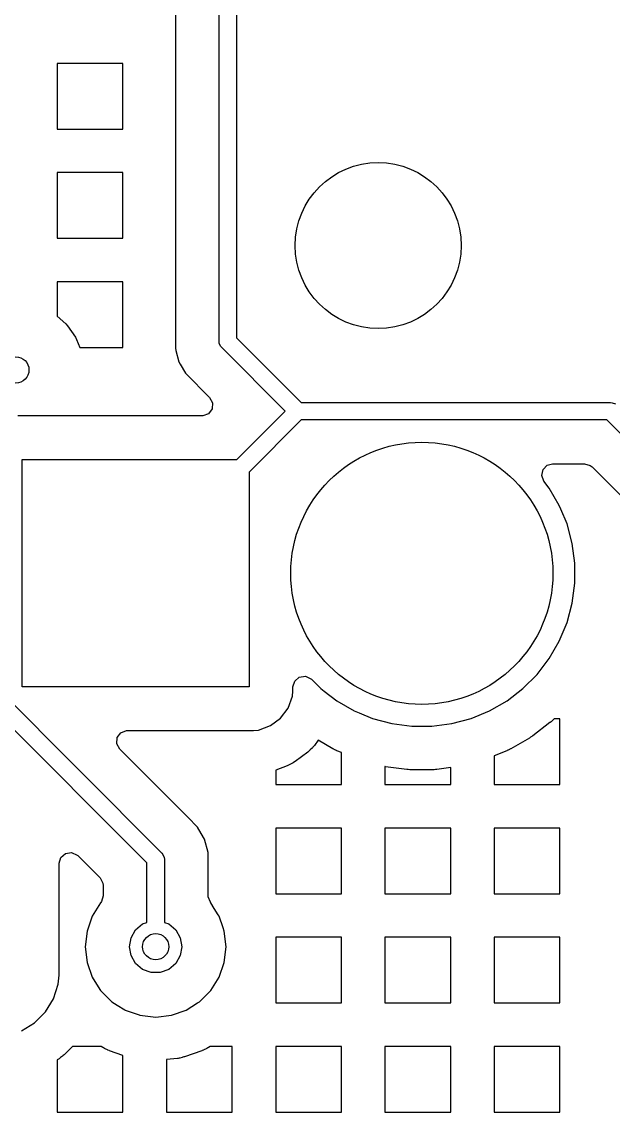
# Model space of a CAD drawing. Extents: x 2.49 to 8.57, y -5.87 to -1.87.
# Drawn here: x 5.7284 to 5.9949, y -2.8449 to -2.3536 of the extents above; entities that cross this region are included whole.
import ezdxf

# ---------------------------------------------------------------- set-up
doc = ezdxf.new("R2010")
doc.units = 0
doc.header["$MEASUREMENT"] = 0
doc.layers.add('BLACK', color=7, linetype='CONTINUOUS')

msp = doc.modelspace()

# ---------------------------------------------------------------- linework, layer by layer
at = {"layer": 'BLACK', "linetype": 'CONTINUOUS'}
for p, q in [((5.81732, -2.49763), (5.81732, -2.27712)), ((5.8252, -2.27728), (5.8252, -2.496)), ((5.79762, -2.29075), (5.79762, -2.50074)), ((5.77402, -2.37236), (5.74442, -2.37236)), ((5.74442, -2.37236), (5.74442, -2.40197)), ((5.77402, -2.40197), (5.77402, -2.37236)), ((5.74442, -2.40197), (5.77402, -2.40197)), ((5.77402, -2.42158), (5.74442, -2.42158)), ((5.74442, -2.42158), (5.74442, -2.45118)), ((5.77402, -2.45118), (5.77402, -2.42158)), ((5.74442, -2.45118), (5.77402, -2.45118)), ((5.77402, -2.47079), (5.74442, -2.47079)), ((5.74442, -2.47079), (5.74442, -2.4863)), ((5.77402, -2.50039), (5.77402, -2.47079)), ((5.74442, -2.4863), (5.74828, -2.48972)), ((5.74828, -2.48972), (5.74906, -2.4906)), ((5.74906, -2.4906), (5.75259, -2.49572)), ((5.75259, -2.49572), (5.75314, -2.49676)), ((5.75314, -2.49676), (5.75452, -2.50039)), ((5.75452, -2.50039), (5.77402, -2.50039)), ((5.8174, -2.4984), (5.81732, -2.49763)), ((5.81799, -2.49982), (5.8174, -2.4984)), ((5.8174, -2.4984), (5.8174, -2.4984)), ((5.81848, -2.50042), (5.81799, -2.49982)), ((5.84715, -2.52909), (5.81848, -2.50042)), ((5.8252, -2.496), (5.85435, -2.52515)), ((5.79762, -2.50074), (5.79787, -2.50167)), ((5.79787, -2.50167), (5.79787, -2.50167)), ((5.79787, -2.50167), (5.79923, -2.50676)), ((5.79923, -2.50676), (5.79923, -2.50676)), ((5.79923, -2.50676), (5.79985, -2.50783)), ((5.79985, -2.50783), (5.79985, -2.50783)), ((5.79985, -2.50783), (5.80218, -2.51187)), ((5.80218, -2.51187), (5.80218, -2.51187)), ((5.80218, -2.51187), (5.80234, -2.51215)), ((5.80234, -2.51215), (5.80234, -2.51215)), ((5.80234, -2.51215), (5.81305, -2.52286)), ((5.81305, -2.52286), (5.81437, -2.52528)), ((5.81418, -2.52802), (5.81253, -2.53022)), ((5.81437, -2.52528), (5.81418, -2.52802)), ((5.82534, -2.5509), (5.84715, -2.52909)), ((5.85435, -2.52515), (5.99369, -2.52515)), ((5.99369, -2.52515), (5.99446, -2.52523)), ((5.99446, -2.52523), (5.99588, -2.52581)), ((5.8096, -2.53119), (5.72666, -2.53119)), ((5.80995, -2.53118), (5.8096, -2.53119)), ((5.81253, -2.53022), (5.80995, -2.53118)), ((5.85435, -2.53303), (5.83091, -2.55647)), ((5.99206, -2.53303), (5.85435, -2.53303)), ((6.04242, -2.58338), (5.99206, -2.53303)), ((5.60244, -2.53908), (5.79152, -2.72816)), ((5.7848, -2.73258), (5.59688, -2.54465)), ((5.72854, -2.65326), (5.72854, -2.5509)), ((5.72854, -2.5509), (5.82534, -2.5509)), ((5.96325, -2.55532), (5.96517, -2.55336)), ((5.96517, -2.55336), (5.96756, -2.55273)), ((5.96756, -2.55273), (5.98188, -2.55273)), ((5.98188, -2.55273), (5.98452, -2.55351)), ((5.98452, -2.55351), (5.98533, -2.55416)), ((5.98533, -2.55416), (6.0111, -2.57993)), ((5.83091, -2.55647), (5.83091, -2.65326)), ((5.9627, -2.55802), (5.96325, -2.55532)), ((5.96369, -2.56058), (5.9627, -2.55802)), ((5.96609, -2.56371), (5.96369, -2.56058)), ((5.9706, -2.57153), (5.96609, -2.56371)), ((5.96609, -2.56371), (5.96609, -2.56371)), ((5.96609, -2.56371), (5.96609, -2.56371)), ((5.97132, -2.57327), (5.9706, -2.57153)), ((5.9706, -2.57153), (5.9706, -2.57153)), ((5.9706, -2.57153), (5.9706, -2.57153)), ((5.97406, -2.57988), (5.97132, -2.57327)), ((5.9764, -2.58861), (5.97406, -2.57988)), ((5.97758, -2.59756), (5.9764, -2.58861)), ((5.97758, -2.6066), (5.97758, -2.59756)), ((5.9764, -2.61555), (5.97758, -2.6066)), ((5.97406, -2.62428), (5.9764, -2.61555)), ((5.9706, -2.63263), (5.97406, -2.62428)), ((5.96609, -2.64045), (5.9706, -2.63263)), ((5.96059, -2.64762), (5.96609, -2.64045)), ((5.9542, -2.65401), (5.96059, -2.64762)), ((5.96059, -2.64762), (5.96059, -2.64762)), ((5.96059, -2.64762), (5.96059, -2.64762)), ((5.85061, -2.65328), (5.85139, -2.65064)), ((5.85139, -2.65064), (5.85346, -2.64884)), ((5.85346, -2.64884), (5.85619, -2.64845)), ((5.85619, -2.64845), (5.85869, -2.64959)), ((5.85869, -2.64959), (5.85894, -2.64983)), ((5.85894, -2.64983), (5.86312, -2.65401)), ((5.83091, -2.65326), (5.72854, -2.65326)), ((5.84838, -2.6628), (5.85036, -2.65749)), ((5.85036, -2.65749), (5.85061, -2.65515)), ((5.85061, -2.65515), (5.85061, -2.65328)), ((5.86312, -2.65401), (5.86312, -2.65401)), ((5.86312, -2.65401), (5.86312, -2.65401)), ((5.86312, -2.65401), (5.86461, -2.65515)), ((5.86461, -2.65515), (5.87029, -2.65951)), ((5.94703, -2.65951), (5.9542, -2.65401)), ((5.9542, -2.65401), (5.9542, -2.65401)), ((5.9542, -2.65401), (5.9542, -2.65401)), ((5.87029, -2.65951), (5.87029, -2.65951)), ((5.87029, -2.65951), (5.87029, -2.65951)), ((5.87029, -2.65951), (5.87811, -2.66402)), ((5.93921, -2.66402), (5.94703, -2.65951)), ((5.84045, -2.67073), (5.84498, -2.66734)), ((5.84498, -2.66734), (5.84838, -2.6628)), ((5.87811, -2.66402), (5.87811, -2.66402)), ((5.87811, -2.66402), (5.87812, -2.66402)), ((5.87812, -2.66402), (5.88035, -2.66495)), ((5.88035, -2.66495), (5.88646, -2.66748)), ((5.93086, -2.66748), (5.93921, -2.66402)), ((5.83514, -2.67271), (5.84045, -2.67073)), ((5.88646, -2.66748), (5.89519, -2.66982)), ((5.89519, -2.66982), (5.90414, -2.671)), ((5.90414, -2.671), (5.90414, -2.671)), ((5.90414, -2.671), (5.91318, -2.671)), ((5.91318, -2.671), (5.92214, -2.66982)), ((5.91318, -2.671), (5.91318, -2.671)), ((5.92214, -2.66982), (5.93086, -2.66748)), ((5.96639, -2.66937), (5.95871, -2.67526)), ((5.96651, -2.66927), (5.96639, -2.66937)), ((5.96676, -2.66906), (5.96651, -2.66927)), ((5.96688, -2.66896), (5.96676, -2.66906)), ((5.96737, -2.66854), (5.96688, -2.66896)), ((5.96749, -2.66843), (5.96737, -2.66854)), ((5.96772, -2.66821), (5.96749, -2.66843)), ((5.96784, -2.6681), (5.96772, -2.66821)), ((5.96829, -2.66764), (5.96784, -2.6681)), ((5.97087, -2.66764), (5.96829, -2.66764)), ((5.97087, -2.69724), (5.97087, -2.66764)), ((5.77121, -2.67889), (5.77141, -2.67614)), ((5.77141, -2.67614), (5.77306, -2.67394)), ((5.77306, -2.67394), (5.77563, -2.67298)), ((5.77563, -2.67298), (5.77598, -2.67297)), ((5.77598, -2.67297), (5.83279, -2.67297)), ((5.83279, -2.67297), (5.83514, -2.67271)), ((5.83279, -2.67297), (5.83279, -2.67297)), ((5.95711, -2.67633), (5.94873, -2.68116)), ((5.95725, -2.67624), (5.95711, -2.67633)), ((5.95752, -2.67607), (5.95725, -2.67624)), ((5.95766, -2.67599), (5.95752, -2.67607)), ((5.95819, -2.67563), (5.95766, -2.67599)), ((5.95832, -2.67554), (5.95819, -2.67563)), ((5.95858, -2.67535), (5.95832, -2.67554)), ((5.95871, -2.67526), (5.95858, -2.67535)), ((5.77253, -2.6813), (5.77121, -2.67889)), ((5.782, -2.69077), (5.77253, -2.6813)), ((5.8581, -2.68193), (5.85756, -2.6824)), ((5.85835, -2.6817), (5.8581, -2.68193)), ((5.85934, -2.68071), (5.85835, -2.6817)), ((5.85958, -2.68045), (5.85934, -2.68071)), ((5.86004, -2.67992), (5.85958, -2.68045)), ((5.86026, -2.67965), (5.86004, -2.67992)), ((5.86198, -2.67735), (5.86026, -2.67965)), ((5.86859, -2.68116), (5.86198, -2.67735)), ((5.86873, -2.68124), (5.86859, -2.68116)), ((5.86901, -2.68139), (5.86873, -2.68124)), ((5.86915, -2.68147), (5.86901, -2.68139)), ((5.86973, -2.68175), (5.86915, -2.68147)), ((5.86987, -2.68182), (5.86973, -2.68175)), ((5.87017, -2.68195), (5.86987, -2.68182)), ((5.87032, -2.68201), (5.87017, -2.68195)), ((5.87245, -2.6829), (5.87032, -2.68201)), ((5.94701, -2.68201), (5.94127, -2.68439)), ((5.94715, -2.68195), (5.94701, -2.68201)), ((5.94745, -2.68182), (5.94715, -2.68195)), ((5.94759, -2.68175), (5.94745, -2.68182)), ((5.94817, -2.68147), (5.94759, -2.68175)), ((5.94831, -2.68139), (5.94817, -2.68147)), ((5.94859, -2.68124), (5.94831, -2.68139)), ((5.94873, -2.68116), (5.94859, -2.68124)), ((5.85135, -2.68705), (5.85076, -2.68743)), ((5.85163, -2.68685), (5.85135, -2.68705)), ((5.85729, -2.68261), (5.85163, -2.68685)), ((5.85756, -2.6824), (5.85729, -2.68261)), ((5.87245, -2.68439), (5.87245, -2.6829)), ((5.87245, -2.69724), (5.87245, -2.68439)), ((5.94127, -2.68439), (5.94127, -2.69724)), ((5.80309, -2.71186), (5.782, -2.69077)), ((5.84795, -2.68886), (5.84284, -2.69077)), ((5.84284, -2.69077), (5.84284, -2.69724)), ((5.84828, -2.68873), (5.84795, -2.68886)), ((5.84892, -2.68843), (5.84828, -2.68873)), ((5.84923, -2.68828), (5.84892, -2.68843)), ((5.85046, -2.68761), (5.84923, -2.68828)), ((5.85076, -2.68743), (5.85046, -2.68761)), ((5.89215, -2.68919), (5.89205, -2.68918)), ((5.89205, -2.68918), (5.89205, -2.69724)), ((5.89231, -2.68922), (5.89215, -2.68919)), ((5.9019, -2.69048), (5.89231, -2.68922)), ((5.90206, -2.6905), (5.9019, -2.69048)), ((5.90238, -2.69053), (5.90206, -2.6905)), ((5.90254, -2.69054), (5.90238, -2.69053)), ((5.90318, -2.69058), (5.90254, -2.69054)), ((5.90334, -2.69059), (5.90318, -2.69058)), ((5.90366, -2.6906), (5.90334, -2.69059)), ((5.90382, -2.6906), (5.90366, -2.6906)), ((5.9135, -2.6906), (5.90382, -2.6906)), ((5.91366, -2.6906), (5.9135, -2.6906)), ((5.91398, -2.69059), (5.91366, -2.6906)), ((5.91414, -2.69058), (5.91398, -2.69059)), ((5.91478, -2.69054), (5.91414, -2.69058)), ((5.91494, -2.69053), (5.91478, -2.69054)), ((5.91526, -2.6905), (5.91494, -2.69053)), ((5.91542, -2.69048), (5.91526, -2.6905)), ((5.92166, -2.68966), (5.91542, -2.69048)), ((5.92166, -2.69724), (5.92166, -2.68966)), ((5.84284, -2.69724), (5.87245, -2.69724)), ((5.89205, -2.69724), (5.92166, -2.69724)), ((5.94127, -2.69724), (5.97087, -2.69724)), ((5.80326, -2.71203), (5.80309, -2.71186)), ((5.80309, -2.71186), (5.80309, -2.71186)), ((5.80766, -2.71643), (5.80326, -2.71203)), ((5.80326, -2.71203), (5.80326, -2.71203)), ((5.80929, -2.71926), (5.80766, -2.71643)), ((5.80766, -2.71643), (5.80766, -2.71643)), ((5.80766, -2.71643), (5.80766, -2.71643)), ((5.81077, -2.72182), (5.80929, -2.71926)), ((5.80929, -2.71926), (5.80929, -2.71926)), ((5.87245, -2.71685), (5.84284, -2.71685)), ((5.84284, -2.71685), (5.84284, -2.74646)), ((5.87245, -2.74646), (5.87245, -2.71685)), ((5.92166, -2.71685), (5.89205, -2.71685)), ((5.89205, -2.71685), (5.89205, -2.74646)), ((5.92166, -2.74646), (5.92166, -2.71685)), ((5.97087, -2.71685), (5.94127, -2.71685)), ((5.94127, -2.71685), (5.94127, -2.74646)), ((5.97087, -2.74646), (5.97087, -2.71685)), ((5.81238, -2.72783), (5.81077, -2.72182)), ((5.7453, -2.73272), (5.74607, -2.73008)), ((5.74607, -2.73008), (5.74815, -2.72828)), ((5.74815, -2.72828), (5.75087, -2.72789)), ((5.75087, -2.72789), (5.75337, -2.72903)), ((5.75337, -2.72903), (5.75363, -2.72927)), ((5.75363, -2.72927), (5.76367, -2.73931)), ((5.79152, -2.72816), (5.79201, -2.72876)), ((5.79201, -2.72876), (5.7926, -2.73018)), ((5.7926, -2.73018), (5.79268, -2.73094)), ((5.79268, -2.73094), (5.79268, -2.75937)), ((5.81238, -2.73445), (5.81238, -2.72783)), ((5.81238, -2.72783), (5.81238, -2.72783)), ((5.7453, -2.78318), (5.7453, -2.73272)), ((5.7848, -2.75937), (5.7848, -2.73258)), ((5.81238, -2.74646), (5.81238, -2.73445)), ((5.81238, -2.73445), (5.81238, -2.73445)), ((5.76367, -2.73931), (5.76499, -2.74172)), ((5.76499, -2.74172), (5.7651, -2.74276)), ((5.7651, -2.74276), (5.7651, -2.74738)), ((5.76394, -2.75054), (5.76017, -2.75655)), ((5.76403, -2.75043), (5.76394, -2.75054)), ((5.76432, -2.75002), (5.76403, -2.75043)), ((5.7651, -2.74738), (5.76432, -2.75002)), ((5.81238, -2.74738), (5.81238, -2.74646)), ((5.81241, -2.74788), (5.81238, -2.74738)), ((5.8134, -2.7503), (5.81241, -2.74788)), ((5.81339, -2.75031), (5.8134, -2.7503)), ((5.81341, -2.75034), (5.81339, -2.75031)), ((5.81345, -2.75043), (5.81341, -2.75034)), ((5.81354, -2.75054), (5.81345, -2.75043)), ((5.81514, -2.75308), (5.81354, -2.75054)), ((5.81354, -2.75054), (5.81354, -2.75054)), ((5.81354, -2.75054), (5.81354, -2.75054)), ((5.84284, -2.74646), (5.87245, -2.74646)), ((5.89205, -2.74646), (5.92166, -2.74646)), ((5.94127, -2.74646), (5.97087, -2.74646)), ((5.8169, -2.7559), (5.81514, -2.75308)), ((5.76017, -2.75655), (5.75782, -2.76326)), ((5.77969, -2.76272), (5.78284, -2.76009)), ((5.78284, -2.76009), (5.7848, -2.75937)), ((5.79268, -2.75937), (5.79465, -2.76009)), ((5.79465, -2.76009), (5.79779, -2.76272)), ((5.81732, -2.75655), (5.8169, -2.7559)), ((5.81916, -2.76182), (5.81732, -2.75655)), ((5.75782, -2.76326), (5.75703, -2.77031)), ((5.75782, -2.76326), (5.75782, -2.76326)), ((5.77764, -2.76627), (5.77969, -2.76272)), ((5.79779, -2.76272), (5.79984, -2.76627)), ((5.81966, -2.76326), (5.81916, -2.76182)), ((5.82046, -2.77031), (5.81966, -2.76326)), ((5.81966, -2.76326), (5.81966, -2.76326)), ((5.75703, -2.77031), (5.75703, -2.77031)), ((5.75703, -2.77031), (5.75782, -2.77737)), ((5.77693, -2.77031), (5.77764, -2.76627)), ((5.77764, -2.77435), (5.77693, -2.77031)), ((5.79984, -2.76627), (5.80055, -2.77031)), ((5.80055, -2.77031), (5.79984, -2.77435)), ((5.81966, -2.77737), (5.82046, -2.77031)), ((5.82046, -2.77031), (5.82046, -2.77031)), ((5.87245, -2.76606), (5.84284, -2.76606)), ((5.84284, -2.76606), (5.84284, -2.79567)), ((5.87245, -2.79567), (5.87245, -2.76606)), ((5.92166, -2.76606), (5.89205, -2.76606)), ((5.89205, -2.76606), (5.89205, -2.79567)), ((5.92166, -2.79567), (5.92166, -2.76606)), ((5.97087, -2.76606), (5.94127, -2.76606)), ((5.94127, -2.76606), (5.94127, -2.79567)), ((5.97087, -2.79567), (5.97087, -2.76606)), ((5.77969, -2.77791), (5.77764, -2.77435)), ((5.79984, -2.77435), (5.79779, -2.77791)), ((5.75782, -2.77737), (5.75782, -2.77737)), ((5.75782, -2.77737), (5.76017, -2.78408)), ((5.78284, -2.78054), (5.77969, -2.77791)), ((5.79779, -2.77791), (5.79465, -2.78054)), ((5.81732, -2.78408), (5.81966, -2.77737)), ((5.81966, -2.77737), (5.81966, -2.77737)), ((5.74488, -2.78723), (5.7453, -2.78318)), ((5.76017, -2.78408), (5.76363, -2.78959)), ((5.78669, -2.78195), (5.78284, -2.78054)), ((5.79079, -2.78195), (5.78669, -2.78195)), ((5.79465, -2.78054), (5.79079, -2.78195)), ((5.81354, -2.79009), (5.81732, -2.78408)), ((5.74271, -2.79379), (5.74488, -2.78723)), ((5.76363, -2.78959), (5.76394, -2.79009)), ((5.76394, -2.79009), (5.76897, -2.79511)), ((5.80851, -2.79511), (5.81354, -2.79009)), ((5.73908, -2.79967), (5.74271, -2.79379)), ((5.76897, -2.79511), (5.77136, -2.79661)), ((5.80762, -2.79567), (5.80851, -2.79511)), ((5.7342, -2.80455), (5.73908, -2.79967)), ((5.77136, -2.79661), (5.77481, -2.79878)), ((5.77481, -2.79878), (5.77498, -2.79889)), ((5.77498, -2.79889), (5.78126, -2.80109)), ((5.7958, -2.80123), (5.8025, -2.79889)), ((5.8025, -2.79889), (5.80762, -2.79567)), ((5.84284, -2.79567), (5.87245, -2.79567)), ((5.89205, -2.79567), (5.92166, -2.79567)), ((5.94127, -2.79567), (5.97087, -2.79567)), ((5.72832, -2.80818), (5.7342, -2.80455)), ((5.78126, -2.80109), (5.78168, -2.80123)), ((5.78168, -2.80123), (5.78168, -2.80123)), ((5.78168, -2.80123), (5.78874, -2.80203)), ((5.78874, -2.80203), (5.7958, -2.80123)), ((5.78874, -2.80203), (5.78874, -2.80203)), ((5.78874, -2.80203), (5.78874, -2.80203)), ((5.7958, -2.80123), (5.7958, -2.80123)), ((5.7958, -2.80123), (5.7958, -2.80123)), ((5.74681, -2.81957), (5.74591, -2.82028)), ((5.74703, -2.81939), (5.74681, -2.81957)), ((5.74745, -2.81901), (5.74703, -2.81939)), ((5.74766, -2.81882), (5.74745, -2.81901)), ((5.7512, -2.81528), (5.74766, -2.81882)), ((5.76421, -2.81528), (5.7512, -2.81528)), ((5.76501, -2.81578), (5.76421, -2.81528)), ((5.76525, -2.81592), (5.76501, -2.81578)), ((5.76573, -2.81619), (5.76525, -2.81592)), ((5.76598, -2.81631), (5.76573, -2.81619)), ((5.76697, -2.81679), (5.76598, -2.81631)), ((5.76722, -2.8169), (5.76697, -2.81679)), ((5.76773, -2.81712), (5.76722, -2.8169)), ((5.76799, -2.81721), (5.76773, -2.81712)), ((5.77402, -2.81933), (5.76799, -2.81721)), ((5.77402, -2.82121), (5.77402, -2.81933)), ((5.8095, -2.81721), (5.80175, -2.81992)), ((5.80975, -2.81712), (5.8095, -2.81721)), ((5.81026, -2.8169), (5.80975, -2.81712)), ((5.81051, -2.81679), (5.81026, -2.8169)), ((5.8115, -2.81631), (5.81051, -2.81679)), ((5.81175, -2.81619), (5.8115, -2.81631)), ((5.81223, -2.81592), (5.81175, -2.81619)), ((5.81247, -2.81578), (5.81223, -2.81592)), ((5.81327, -2.81528), (5.81247, -2.81578)), ((5.82323, -2.81528), (5.81327, -2.81528)), ((5.82323, -2.84488), (5.82323, -2.81528)), ((5.87245, -2.81528), (5.84284, -2.81528)), ((5.84284, -2.81528), (5.84284, -2.84488)), ((5.87245, -2.84488), (5.87245, -2.81528)), ((5.92166, -2.81528), (5.89205, -2.81528)), ((5.89205, -2.81528), (5.89205, -2.84488)), ((5.92166, -2.84488), (5.92166, -2.81528)), ((5.97087, -2.81528), (5.94127, -2.81528)), ((5.94127, -2.81528), (5.94127, -2.84488)), ((5.97087, -2.84488), (5.97087, -2.81528)), ((5.74498, -2.82094), (5.74442, -2.82128)), ((5.74442, -2.82128), (5.74442, -2.84488)), ((5.74522, -2.82078), (5.74498, -2.82094)), ((5.74568, -2.82045), (5.74522, -2.82078)), ((5.74591, -2.82028), (5.74568, -2.82045)), ((5.77402, -2.84488), (5.77402, -2.82121)), ((5.79854, -2.82066), (5.79363, -2.82121)), ((5.79363, -2.82121), (5.79363, -2.84488)), ((5.79881, -2.82062), (5.79854, -2.82066)), ((5.79936, -2.82053), (5.79881, -2.82062)), ((5.79962, -2.82047), (5.79936, -2.82053)), ((5.8007, -2.82023), (5.79962, -2.82047)), ((5.80096, -2.82016), (5.8007, -2.82023)), ((5.80149, -2.82001), (5.80096, -2.82016)), ((5.80175, -2.81992), (5.80149, -2.82001)), ((5.74442, -2.84488), (5.77402, -2.84488)), ((5.79363, -2.84488), (5.82323, -2.84488)), ((5.84284, -2.84488), (5.87245, -2.84488)), ((5.89205, -2.84488), (5.92166, -2.84488)), ((5.94127, -2.84488), (5.97087, -2.84488))]:
    msp.add_line(p, q, dxfattribs=at)
at = {"layer": 'BLACK'}
for centre, radius in [((5.88898, -2.45444), 0.0374), ((5.72575, -2.51047), 0.00591), ((5.90866, -2.60208), 0.05906), ((5.78874, -2.77031), 0.00591)]:
    msp.add_circle(centre, radius, dxfattribs=at)

doc.saveas('drawing.dxf')
